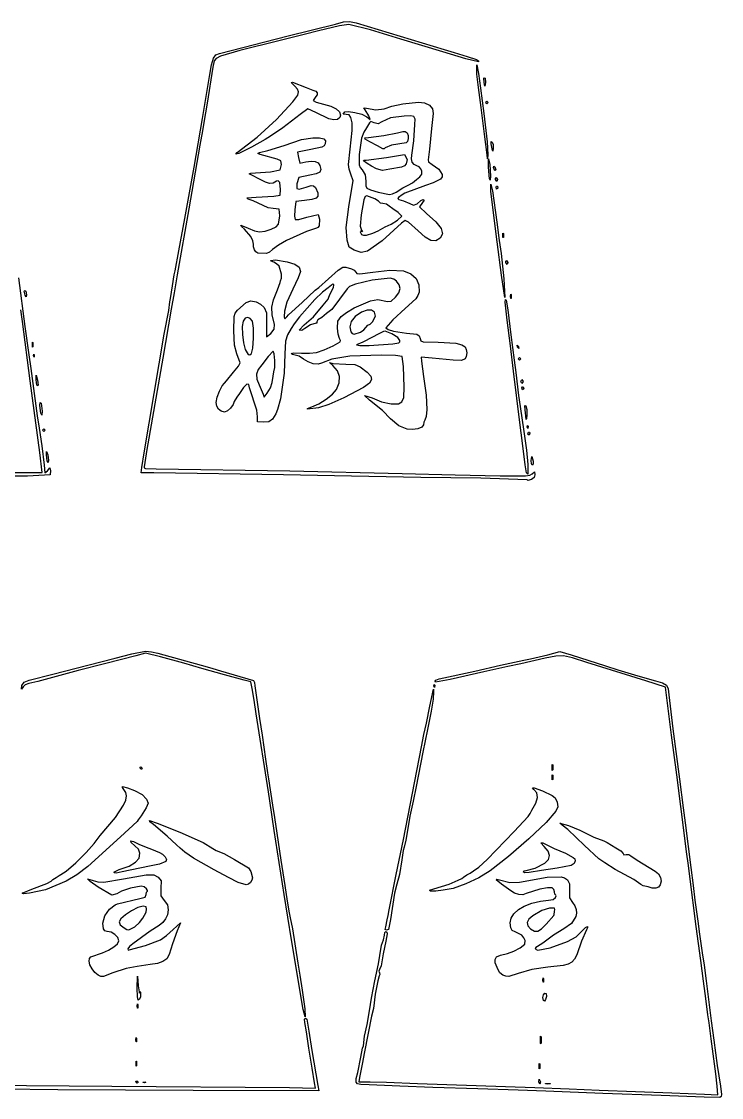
# Model space of a CAD drawing. Extents: x 118 to 1734, y 127 to 2403.
# Drawn here: x 1273 to 1678, y 1393 to 2016 of the extents above; entities that cross this region are included whole.
import ezdxf

# ---------------------------------------------------------------- set-up
doc = ezdxf.new("R2010")
doc.units = 0
doc.layers.get('0').update_dxf_attribs({"linetype": 'CONTINUOUS'})

msp = doc.modelspace()

# ---------------------------------------------------------------- linework, layer by layer
at = {"color": 7}
for points in [[(1565.99835, 1751.0625), (1539.18585, 1751.888025), (1504.5, 1752.33645), (1464.375, 1753.045875), (1425, 1753.917375), (1349.8839, 1755.0246), (1342.642725, 1754.99985), (1342.99275, 1758.18735), (1344.360975, 1766.62485), (1355.9751, 1835.30505), (1358.58435, 1849.089675), (1359.3246, 1854.08145), (1359.6369, 1856.046825), (1360.859175, 1863.360308), (1361.648475, 1869.787867), (1362.267675, 1872.052402), (1364.51985, 1883.62485), (1367.992125, 1902.37485), (1370.262825, 1915.12485), (1371.374025, 1921.49985), (1373.247525, 1931.99985), (1378.193025, 1960.12485), (1382.22975, 1984.49985), (1383.38124, 1991.249152), (1384.462959, 1995.113377), (1385.87803, 1997.025084), (1388.029575, 1997.916833), (1427.625, 2008.082737), (1455, 2014.913048), (1459.764394, 2016.09241), (1463.156175, 2016.363463), (1467.058369, 2015.598765), (1473.354, 2013.670875), (1518, 2000.19786), (1523.711325, 1998.34884), (1531.211325, 1996.093313), (1536.709341, 1994.336138), (1537.896472, 1993.572613), (1537.9359, 1992.935775), (1530.424378, 1994.712734), (1517.25, 1998.749992), (1492.875, 2006.15589), (1475.29005, 2011.511483), (1462.74975, 2014.64985), (1457.40795, 2013.926197), (1445.25, 2010.929685), (1437, 2008.7907), (1422.375, 2005.172092), (1399.705819, 1999.541755), (1388.618794, 1996.255479), (1386.085896, 1994.959326), (1384.849303, 1993.610743), (1384.132725, 1989.905025), (1380.762075, 1969.12485), (1378.938675, 1957.87485), (1378.16685, 1953.030098), (1376.6736, 1944.780098), (1370.2617, 1907.99985), (1363.51095, 1869.74985), (1361.678325, 1859.24985), (1360.04115, 1849.87485), (1355.1333, 1821.37485), (1346.562075, 1771.87485), (1345.878525, 1768.49985), (1345.1382, 1763.62485), (1344.3072, 1758.56235), (1344.299462, 1757.856018), (1345.143609, 1757.463047), (1351.26195, 1757.268525), (1428.75, 1756.111575), (1493.625, 1754.62665), (1524.375, 1753.8603), (1550.355375, 1753.312275), (1565.007459, 1753.369228), (1567.617688, 1753.774492), (1568.917875, 1754.5536), (1570.298184, 1755.543722), (1570.5, 1753.9725), (1570.064784, 1752.251888), (1568.576175, 1751.23125), (1566.420872, 1750.544306), (1565.99835, 1751.06235)], [(1542.8007, 1939.125), (1541.2839, 1951.125), (1539.360675, 1966.5), (1537.789425, 1978.179983), (1536.835641, 1985.849287), (1536.842325, 1991.25), (1537.85565, 1986.1875), (1539.012225, 1977.75), (1540.8705, 1963.125), (1542.8439, 1946.625), (1543.307625, 1939.125), (1542.974775, 1936.875)], [(1398.2631, 1940.448315), (1409.719369, 1949.424733), (1420.89135, 1959.666338), (1430.467078, 1969.891994), (1433.28735, 1973.624978), (1433.614575, 1975.67784), (1433.143181, 1977.155605), (1431.588075, 1978.896165), (1429.786978, 1980.678074), (1429.718288, 1981.080669), (1430.218556, 1981.156073), (1438.125, 1978.16154), (1441.994775, 1976.67936), (1443.681109, 1975.946542), (1444.549828, 1975.036294), (1444.579171, 1973.995883), (1443.747375, 1972.872578), (1442.25, 1970.689417), (1443.985959, 1969.714413), (1448.159625, 1968.533077), (1452.410779, 1967.309075), (1455.491897, 1965.821238), (1457.366973, 1964.092931), (1458, 1962.147518), (1457.519156, 1960.696117), (1456.194675, 1959.645255), (1454.147111, 1959.378962), (1451.274197, 1959.990448), (1443.66705, 1963.65024), (1439.153925, 1965.749978), (1434.736875, 1962.562478), (1424.625, 1954.874978), (1417.5, 1949.90097), (1414.362, 1948.02597), (1406.43255, 1943.552183), (1399.207725, 1940.034868), (1397.35515, 1939.524097), (1398.2631, 1940.448315)], [(1541.116425, 1981.125), (1540.912153, 1983.495049), (1541.181468, 1983.846488), (1541.6814, 1983.568567), (1541.856675, 1981.006065), (1541.6004, 1978.875)], [(1465.809375, 1883.925255), (1463.067009, 1885.768031), (1461.8394, 1889.721285), (1461.329625, 1897.125), (1462.823475, 1909.134127), (1464.42765, 1918.53726), (1465.238109, 1924.076784), (1464.0576, 1927.919437), (1462.99564, 1930.799374), (1462.590637, 1933.654752), (1463.66505, 1942.5), (1464.809072, 1953.350147), (1464.673447, 1957.720183), (1464.053025, 1960.772318), (1463.020753, 1962.429421), (1461.36135, 1962.56382), (1459.581066, 1962.719667), (1460.4375, 1964.058548), (1462.621547, 1964.331288), (1466.327775, 1963.764009), (1470.271153, 1962.640708), (1473.16665, 1961.24538), (1475.232375, 1959.718132), (1474.346175, 1961.79657), (1472.29245, 1965.305243), (1471.568559, 1966.443743), (1473, 1966.16454), (1478.368162, 1965.179178), (1483.35135, 1965.77979), (1487.625, 1967.25945), (1493.974303, 1968.616339), (1503.1113, 1969.625805), (1506.662272, 1969.235805), (1509.448603, 1967.882526), (1511.195532, 1965.775685), (1511.6283, 1963.125), (1510.590075, 1954.5), (1509.44745, 1942.5), (1508.65125, 1936.35948), (1508.860387, 1935.050385), (1511.00025, 1933.626787), (1514.852728, 1930.960648), (1516.796925, 1927.813335), (1516.807871, 1926.408717), (1515.947597, 1925.143597), (1511.625, 1923.04257), (1507.125, 1921.50174), (1495.131, 1917), (1493.5848, 1915.941967), (1491.575925, 1914.499065), (1491.179877, 1913.970585), (1491.720778, 1913.315411), (1494.375, 1912.50654), (1498.079775, 1911.03672), (1500.270422, 1909.977118), (1502.392275, 1910.828362), (1504.5, 1912.661707), (1505.755725, 1913.25), (1506.48735, 1912.934822), (1505.380725, 1911.514163), (1503.75, 1908.98037), (1507.6875, 1905.139515), (1513.149554, 1900.445214), (1516.258341, 1896.577969), (1517.080494, 1893.41868), (1515.68265, 1890.84825), (1513.17052, 1889.396865), (1510.339031, 1889.587005), (1506.998058, 1891.482931), (1502.957475, 1895.148907), (1497.3006, 1900.242728), (1495.367869, 1901.056372), (1493.376975, 1899.526298), (1482.008053, 1889.361356), (1473.527175, 1883.40468), (1469.973403, 1882.593481), (1465.809375, 1883.925255)], [(1542, 1969.5), (1542.75, 1970.25), (1543.5, 1969.5), (1542.75, 1968.75), (1542, 1969.5)], [(1494, 1920.045795), (1497.1476, 1921.530532), (1499.606625, 1923.02973), (1501.929075, 1924.956007), (1503.910059, 1926.433354), (1504.9713, 1927.992645), (1505.038472, 1929.645968), (1504.4946, 1931.156239), (1503.466978, 1932.307831), (1502.0829, 1932.88512), (1500.562796, 1933.565231), (1499.527209, 1934.961059), (1499.076524, 1936.850693), (1499.311125, 1939.012223), (1500.3774, 1947.375), (1501.036575, 1956.75), (1501.139067, 1959.772099), (1500.5127, 1961.297614), (1498.598433, 1961.765066), (1494.837225, 1961.612977), (1486.968047, 1960.569309), (1481.99985, 1958.24988), (1479.739284, 1957.056403), (1477.458525, 1957.783267), (1475.461988, 1958.543971), (1474.725, 1957.649107), (1472.963775, 1954.875), (1471.444549, 1952.37092), (1470.199838, 1948.769935), (1468.82325, 1939.361392), (1468.850119, 1933.425107), (1469.427586, 1931.912171), (1470.569775, 1930.401232), (1472.232028, 1927.636974), (1472.625, 1923.846548), (1472.652491, 1921.275897), (1473.292059, 1919.870536), (1475.379348, 1918.90342), (1479.75, 1917.647505), (1486.295437, 1916.16841), (1488.111141, 1916.538677), (1490.25, 1917.649005), (1494, 1920.04584)], [(1479.4602, 1944.365587), (1474.886325, 1946.689177), (1472.19045, 1948.196723), (1472.032837, 1949.032885), (1474.2222, 1949.166997), (1483.125, 1950.370267), (1491, 1951.980855), (1494.10845, 1952.679907), (1495.450057, 1952.650869), (1496.503087, 1951.827147), (1497.124118, 1950.401467), (1497.169725, 1948.566555), (1496.679244, 1946.905367), (1495.977375, 1946.164485), (1487.41815, 1944.684615), (1483.8114, 1943.147123), (1483.285678, 1942.630232), (1482.513356, 1942.625134), (1479.4602, 1944.365587)], [(1410.188775, 1882.27914), (1409.043334, 1882.932526), (1408.136822, 1884.225454), (1407.614568, 1885.860106), (1407.6219, 1887.538665), (1407.282407, 1889.322362), (1406.046253, 1891.796846), (1402.493925, 1896.12309), (1400.603188, 1897.73403), (1400.404191, 1898.417292), (1404.5082, 1896.806333), (1408.200891, 1895.177485), (1411.0995, 1894.5), (1414.350862, 1894.942046), (1417.806638, 1896.052269), (1420.668975, 1897.506796), (1422.140025, 1898.981753), (1422.851184, 1903.913782), (1422.476325, 1907.773703), (1419.006975, 1908.116663), (1416.081394, 1908.416779), (1413.214875, 1909.767825), (1407.375, 1912.512195), (1404.491609, 1913.553362), (1403.836912, 1914.241248), (1409.2716, 1914.621623), (1419.375, 1915.17378), (1423.125, 1915.886055), (1423.358325, 1919.12346), (1422.788063, 1923.202545), (1421.973288, 1924.076869), (1420.962975, 1923.862665), (1419.062851, 1922.831047), (1416.960066, 1922.641029), (1414.503679, 1923.308416), (1411.54275, 1924.849012), (1406.38365, 1927.5), (1405.18635, 1928.150707), (1406.053969, 1928.588267), (1408.7046, 1928.72652), (1417.433044, 1929.243998), (1423.080675, 1930.463235), (1423.875, 1933.611), (1423.450687, 1935.781055), (1421.25, 1936.617765), (1411.5123, 1939.309133), (1410.154069, 1939.998845), (1411.1373, 1940.508135), (1416, 1941.67554), (1425.375, 1944.568747), (1435.385616, 1947.96336), (1442.0448, 1948.986135), (1445.903517, 1949.060322), (1448.316806, 1948.5269), (1449.36623, 1947.345479), (1449.13335, 1945.47567), (1448.521172, 1944.444337), (1447.276912, 1943.688229), (1440.796725, 1942.171057), (1433.16525, 1940.721188), (1433.668275, 1937.673098), (1434.36945, 1934.403728), (1438.018425, 1935.051397), (1441.009425, 1935.552156), (1443.339431, 1935.379247), (1445.015728, 1934.530812), (1446.0456, 1933.004992), (1446.59111, 1930.747044), (1445.992875, 1929.228605), (1443.99244, 1928.195941), (1440.33135, 1927.395323), (1433.9364, 1925.960715), (1432.719375, 1922.35809), (1432.635422, 1919.720367), (1434.088725, 1919.25462), (1438.023225, 1920.37962), (1441.0674, 1921.5), (1442.322803, 1921.167621), (1443.448247, 1920.256728), (1444.851975, 1917.216847), (1444.855027, 1915.331795), (1443.837788, 1914.097762), (1441.425042, 1913.29157), (1437.241575, 1912.690042), (1432.125, 1912.125), (1431.588675, 1907.261332), (1431.403163, 1903.573725), (1431.75675, 1901.693273), (1433.879156, 1901.720039), (1438.49265, 1903.031235), (1445.147175, 1904.68854), (1445.836228, 1901.926773), (1445.5467, 1898.0625), (1444.952081, 1897.135547), (1444.08105, 1896.75), (1438.270556, 1894.688602), (1426.6923, 1889.51313), (1422.090281, 1886.944512), (1418.654775, 1884.354772), (1416.868153, 1882.81928), (1415.12355, 1882.025729), (1410.188775, 1882.27914)], [(1545.8658, 1941.75), (1545.262725, 1945.5), (1545.086484, 1946.799472), (1545.69915, 1946.536335), (1546.261463, 1945.110505), (1546.302225, 1942.786335), (1546.049278, 1941.252433), (1545.8658, 1941.75)], [(1478.797125, 1931.0448), (1476, 1932.690233), (1473.408975, 1934.236658), (1471.212141, 1935.752368), (1471.531895, 1936.146045), (1472.88615, 1935.997087), (1484.5968, 1937.606085), (1495.10985, 1939.351095), (1496.529375, 1936.504558), (1495.970925, 1933.916175), (1494.96372, 1932.830302), (1493.337525, 1932.048165), (1486.5, 1930.832408), (1482.359625, 1930.169295), (1478.797125, 1931.0448)], [(1544.19, 1925.314523), (1543.686375, 1932.064523), (1543.618125, 1936.875), (1544.322675, 1933.5), (1544.8263, 1926.75), (1544.576456, 1924.486036), (1544.190375, 1925.314523)], [(1547.0469, 1930.203127), (1546.5, 1931.900003), (1546.687491, 1932.604074), (1547.334375, 1932.215625), (1547.881275, 1930.51875), (1547.517553, 1930.070256), (1547.0469, 1930.203127)], [(1547.7288, 1924.875), (1547.637281, 1925.669531), (1548.02355, 1926), (1548.75, 1924.875), (1548.45525, 1923.75), (1547.7288, 1924.875)], [(1551.134325, 1869.592087), (1548.727725, 1888.875), (1545.062475, 1917.9375), (1545.017475, 1922.25), (1546.011825, 1918.3125), (1548.3849, 1900.125), (1549.77885, 1889.625), (1550.871675, 1882.125), (1552.509759, 1867.465398), (1553.117175, 1856.6172), (1551.13425, 1869.592087)], [(1548, 1920.419265), (1548.223894, 1921.106674), (1548.762225, 1921.11744), (1549.092975, 1919.948175), (1548.3054, 1919.299591), (1548, 1920.419265)], [(1476.7254, 1893.84504), (1479.75, 1895.260815), (1483.875, 1897.45632), (1487.25, 1898.967173), (1490.893575, 1901.333843), (1493.41215, 1903.623705), (1491.31575, 1905.811852), (1488.350925, 1908), (1486.125, 1909.5), (1484.512331, 1910.575299), (1482.508725, 1911), (1481.063878, 1911.150389), (1480.761975, 1911.511957), (1480.031984, 1912.362622), (1477.7733, 1913.702869), (1473.1689, 1915.493145), (1472.230025, 1914.977653), (1471.455984, 1913.189006), (1470.0138, 1904.429662), (1469.446144, 1897.940122), (1470.10215, 1895.4732), (1470.650119, 1894.654014), (1470.1875, 1894.775295), (1469.50698, 1894.992786), (1469.276419, 1894.674337), (1470.17175, 1893.128152), (1471.27315, 1892.663631), (1472.951822, 1892.65226), (1476.725325, 1893.84504)], [(1551.896175, 1892.624985), (1552.017263, 1893.824309), (1552.26975, 1893.548212), (1552.242, 1891.298212), (1551.986381, 1891.307122), (1551.89625, 1892.624985)], [(1496.625, 1780.2561), (1491.698756, 1782.198347), (1486.942725, 1786.3632), (1482.375, 1791.111525), (1474.688775, 1797.202725), (1471.83855, 1799.8386), (1476.350334, 1798.492228), (1481.65755, 1796.1333), (1487.28255, 1795.079175), (1491.555281, 1794.926503), (1493.5365, 1796.1483), (1494.659184, 1798.686563), (1494.761775, 1804.66845), (1494.47535, 1816.650225), (1493.61975, 1822.430475), (1489.769409, 1822.989615), (1481.560144, 1823.192616), (1463.293125, 1822.503225), (1453.035891, 1820.784919), (1446.931425, 1818.582075), (1444.970788, 1817.974957), (1442.178403, 1818.254437), (1439.184123, 1819.278612), (1436.6178, 1820.905575), (1434.063919, 1822.639594), (1431.7239, 1823.24985), (1430.153259, 1823.493084), (1429.5, 1824.077925), (1430.899603, 1824.584728), (1435.372875, 1824.3861), (1439.981771, 1824.239802), (1444.157578, 1824.790041), (1448.541439, 1826.182328), (1453.7745, 1828.562175), (1457.859113, 1830.899616), (1458.052376, 1831.701125), (1457.461275, 1832.76945), (1456.595513, 1835.266519), (1456.206975, 1838.865975), (1456.517128, 1842.851634), (1458.375, 1845.567675), (1461.389486, 1847.949183), (1465.901297, 1850.624063), (1475.40855, 1854.70395), (1479.666384, 1855.325212), (1485.192825, 1854.331875), (1487.361159, 1854.436425), (1489.880325, 1856.682975), (1491.801514, 1859.321312), (1492.518047, 1861.744334), (1492.03135, 1863.98061), (1490.34285, 1866.05871), (1488.796223, 1867.230658), (1486.82055, 1867.685152), (1476.375, 1866.669465), (1466.654859, 1864.353182), (1463.132291, 1862.85592), (1461.75, 1861.5681), (1452.9066, 1849.68735), (1449.91815, 1847.24985), (1448.5212, 1846.12485), (1447.161, 1844.99985), (1444.964784, 1843.575516), (1444.2128, 1842.504702), (1444.266675, 1841.82555), (1444.432219, 1841.655394), (1443.975975, 1841.70945), (1440.649247, 1840.704094), (1437.375, 1838.538975), (1435.520812, 1837.397784), (1433.9778, 1837.685625), (1437.0336, 1840.685625), (1442.404828, 1845.437147), (1447.92315, 1852.12485), (1450.870725, 1855.675875), (1451.011425, 1856.238375), (1451.89905, 1858.3581), (1453.87395, 1862.414672), (1454.06753, 1863.909838), (1453.5813, 1864.49985), (1452.75, 1863.773805), (1450.944225, 1862.086275), (1447.59738, 1859.587355), (1443.081056, 1855.331944), (1434.338925, 1845.37485), (1431.124725, 1841.32095), (1429.42785, 1838.69595), (1427.37, 1834.87485), (1426.254609, 1831.324819), (1425.85365, 1823.99985), (1425.3684, 1812.74985), (1423.196128, 1797.912684), (1421.544, 1791.690825), (1420.5, 1789.2192), (1418.652, 1786.083675), (1416.492806, 1784.631572), (1413.402, 1784.364375), (1410, 1784.493075), (1409.885775, 1787.558925), (1409.65875, 1791.37485), (1405.310025, 1804.31235), (1405.1832, 1805.24985), (1404.8958, 1806.15405), (1403.719744, 1806.333263), (1401.776325, 1804.46655), (1399.53045, 1801.0536), (1398, 1798.87485), (1396.5, 1796.3919), (1395.88805, 1794.544211), (1394.396203, 1792.531547), (1392.540461, 1790.913547), (1390.836825, 1790.24985), (1388.956468, 1790.691195), (1387.418766, 1791.893812), (1386.380886, 1793.67558), (1386, 1795.854375), (1386.5482, 1798.777356), (1387.873191, 1802.341284), (1389.495561, 1805.459277), (1390.9359, 1807.04445), (1392, 1808.291925), (1396.157475, 1813.3779), (1399.052006, 1816.749028), (1399.9707, 1818.74985), (1397.947575, 1823.99985), (1396.569647, 1829.059884), (1396.19685, 1837.24275), (1396.423884, 1845.578222), (1397.10231, 1847.433953), (1398.436125, 1849.24275), (1403.413875, 1853.5854), (1406.137481, 1854.644859), (1409.0961, 1854.050625), (1411.7205, 1852.691644), (1413.776325, 1850.8038), (1415.124487, 1847.745731), (1415.084625, 1841.151), (1415.1843, 1833.74985), (1417.69515, 1835.655225), (1419.609956, 1838.229769), (1419.7296, 1840.87485), (1418.429177, 1846.574009), (1418.215181, 1850.920987), (1419.209407, 1855.27376), (1421.53365, 1860.9903), (1422.991875, 1865.24985), (1423.288725, 1866.18735), (1423.778483, 1867.780085), (1423.750847, 1870.143555), (1422.40335, 1874.686807), (1421.027409, 1876.087986), (1419.36555, 1876.944248), (1417.84527, 1877.519823), (1417.571756, 1878.044106), (1420.3125, 1878.293903), (1427.179822, 1877.175922), (1431.630328, 1875.81876), (1434.031295, 1874.05513), (1434.75, 1871.717745), (1433.463281, 1867.953338), (1430.3697, 1861.405275), (1426.871456, 1853.834006), (1425.4881, 1848.56235), (1425.314775, 1845.353409), (1425.76695, 1844.24985), (1426.9788, 1845.37485), (1427.975025, 1846.49985), (1435.816725, 1853.62485), (1443.387825, 1860.74985), (1445.446425, 1862.43735), (1456.569666, 1872.432023), (1459.367889, 1874.152586), (1461, 1874.199983), (1464.266625, 1873.135365), (1465.891322, 1872.410833), (1466.77065, 1871.295983), (1467.446095, 1870.459809), (1469.112581, 1870.175007), (1476.75, 1871.253907), (1486.603847, 1872.398888), (1494.431625, 1871.990903), (1498.717072, 1870.284864), (1501.766953, 1867.494024), (1503.398926, 1863.868286), (1503.43065, 1859.65755), (1502.810951, 1857.714021), (1501.50555, 1855.763869), (1495.492875, 1850.24985), (1488.28455, 1843.568053), (1484.254575, 1838.926275), (1485.547704, 1838.058207), (1488.7014, 1837.096603), (1496.1486, 1835.989575), (1502.212209, 1835.397862), (1503.511975, 1834.465805), (1504.141725, 1832.923575), (1504.565713, 1831.512517), (1505.730028, 1830.824897), (1514.5032, 1830.722925), (1524.658425, 1830.105787), (1528.102636, 1829.242629), (1530.036, 1828.0815), (1530.790935, 1826.486576), (1531.042172, 1824.454238), (1530.790323, 1822.473199), (1530.036, 1821.032175), (1527.998306, 1820.164209), (1523.233725, 1820.364825), (1511.114625, 1821.4302), (1504.6005, 1821.965625), (1504.914, 1819.7952), (1505.96655, 1810.87485), (1507.559325, 1799.99985), (1507.983262, 1791.640491), (1507.57947, 1787.737199), (1506.8376, 1785.47595), (1506.159103, 1784.342522), (1506.003675, 1782.77625), (1505.045967, 1781.529865), (1502.668538, 1780.561087), (1499.614927, 1780.069816), (1496.628675, 1780.25595)], [(1553.7288, 1876.875), (1553.637281, 1877.669531), (1554.02355, 1878), (1554.75, 1876.875), (1554.45525, 1875.75), (1553.7288, 1876.875)], [(1275.540375, 1857.99885), (1274.999653, 1860.278372), (1275.245854, 1860.593118), (1275.82035, 1860.22965), (1276.36065, 1858.01715), (1276.044675, 1857.007603), (1275.540375, 1857.99915)], [(1556.396175, 1857.375), (1556.517263, 1858.574316), (1556.76975, 1858.29825), (1556.742, 1856.04825), (1556.486381, 1856.057128), (1556.39625, 1857.375)], [(1565.65455, 1754.952225), (1564.869075, 1759.639725), (1563.3492, 1772.25), (1561.7829, 1784.25), (1558.08555, 1813.875), (1556.275125, 1828.5), (1554.3909, 1843.4523), (1553.25, 1853.889825), (1553.402194, 1855.452157), (1553.785406, 1855.004212), (1554.804675, 1849.36005), (1556.639025, 1834.875), (1558.482825, 1820.25), (1559.483925, 1813.125), (1560.899025, 1799.842575), (1561.87035, 1793.467575), (1564.1304, 1779), (1565.6859, 1768.125), (1566.481594, 1759.834266), (1566.48, 1754.25), (1565.65455, 1754.952225)], [(1406.49105, 1824.1875), (1407.26199, 1827.268821), (1407.640959, 1832.95155), (1407.566905, 1838.905685), (1406.978775, 1842.801225), (1405.787339, 1844.488313), (1404.282788, 1845.079031), (1402.795673, 1844.564916), (1401.65655, 1842.9375), (1401.16324, 1839.737236), (1401.26175, 1835.122875), (1401.863416, 1830.290827), (1402.879575, 1826.4375), (1404.632437, 1823.4756), (1405.490454, 1823.408501), (1406.49105, 1824.1875)], [(1469.5815, 1836.5625), (1471.576941, 1837.875), (1472.662875, 1839.1875), (1473.8346, 1840.5), (1475.092962, 1841.097224), (1476.547594, 1842.531722), (1478.25, 1845.7695), (1477.636186, 1848.032312), (1475.931038, 1849.201491), (1473.338995, 1849.220511), (1470.0645, 1848.03285), (1466.502701, 1845.601845), (1464.213262, 1842.722962), (1463.339918, 1839.665993), (1464.0264, 1836.700725), (1464.822107, 1835.685738), (1465.891491, 1835.3274), (1469.5815, 1836.5625)], [(1488.221475, 1829.6988), (1491.82095, 1830.343828), (1492.334208, 1830.890418), (1492.346475, 1831.76505), (1491.139097, 1833.487472), (1487.712375, 1835.463075), (1483.804106, 1837.031175), (1482.840267, 1836.959276), (1482.028275, 1836.400575), (1479.828375, 1835.25), (1476.512475, 1833.504225), (1470.899925, 1830.746775), (1467.277725, 1829.09265), (1469.220911, 1828.795302), (1474.501528, 1828.830272), (1488.221475, 1829.6988)], [(1279.674, 1829.25), (1279.774753, 1830.718359), (1280.016975, 1830.5625), (1280.016975, 1827.9375), (1279.774753, 1827.781641), (1279.674, 1829.25)], [(1417.473, 1804.263675), (1418.363475, 1807.263675), (1419.061425, 1811.0499), (1419.435375, 1813.59765), (1419.910473, 1816.100931), (1419.961959, 1820.120859), (1419.65031, 1823.854771), (1419.036, 1825.5), (1416.10695, 1822.3125), (1412.42235, 1817.57775), (1410.300018, 1814.846278), (1409.383959, 1812.204581), (1409.635496, 1809.331781), (1411.01595, 1805.907), (1413.253875, 1800.657), (1413.73215, 1798.875), (1415.589075, 1801.125), (1417.473, 1804.263675)], [(1560.344175, 1827.799875), (1560.207225, 1828.957275), (1561.008825, 1828.157325), (1561.14405, 1827.034303), (1560.344175, 1827.799875)], [(1280.309175, 1822.937475), (1280.459475, 1823.716059), (1280.762325, 1823.390625), (1280.703075, 1821.9531), (1280.3091, 1822.937475)], [(1560.75, 1821), (1561.5, 1821.75), (1562.25, 1821), (1561.5, 1820.25), (1560.75, 1821)], [(1441.3524, 1793.186625), (1445.396662, 1794.999048), (1449.6747, 1797.688078), (1453.35795, 1800.664138), (1455.61785, 1803.33765), (1457.182247, 1807.247626), (1457.36925, 1810.800309), (1456.168059, 1814.068325), (1453.567875, 1817.1243), (1451.625, 1818.873675), (1453.5, 1818.307425), (1461.15045, 1817.920425), (1466.342513, 1817.763591), (1469.40045, 1816.377525), (1473.361073, 1813.358522), (1475.44815, 1810.997531), (1475.831133, 1808.995219), (1474.679475, 1807.05225), (1471.263225, 1804.473984), (1459.875, 1798.533825), (1451.300972, 1794.568153), (1445.163525, 1792.662075), (1438.908037, 1791.876609), (1438.974872, 1792.279023), (1441.3524, 1793.186625)], [(1282.250025, 1805.750025), (1281.825375, 1808.937525), (1281.900675, 1811.625), (1282.58715, 1808.699325), (1283.023781, 1805.773791), (1282.789123, 1805.407276), (1282.250025, 1805.750025)], [(1562.25, 1807.875), (1563, 1809), (1563.75, 1807.875), (1563, 1806.75), (1562.25, 1807.875)], [(1563, 1804.16925), (1563.223894, 1804.856681), (1563.762225, 1804.867425), (1564.092975, 1803.698175), (1563.3054, 1803.049603), (1563, 1804.16925)], [(1284.572775, 1789.5), (1284.033075, 1794), (1284.191006, 1795.867547), (1284.815475, 1795.3029), (1285.355175, 1790.8029), (1285.067391, 1788.528553), (1284.572775, 1789.5)], [(1565.38875, 1786.2078), (1564.826175, 1791.4578), (1564.662469, 1794.097697), (1565.24025, 1793.809275), (1565.75115, 1791.724331), (1565.802825, 1788.559275), (1565.567606, 1786.245656), (1565.464334, 1785.903677), (1565.38875, 1786.2078)], [(1566.059175, 1781.687475), (1566.209475, 1782.466059), (1566.512325, 1782.140625), (1566.453075, 1780.7031), (1566.0591, 1781.687475)], [(1285.5, 1779.75), (1286.25, 1780.5), (1287, 1779.75), (1286.25, 1779), (1285.5, 1779.75)], [(1566.407025, 1777.448175), (1566.737775, 1778.617425), (1567.276106, 1778.606794), (1567.5, 1777.91925), (1567.1946, 1776.799603), (1566.407025, 1777.448175)], [(1288.30575, 1762.00065), (1287.79755, 1765.37565), (1287.8448, 1767.3768), (1288.579425, 1765.5369), (1289.087625, 1762.1619), (1288.811119, 1761.068803), (1288.30545, 1762.00065)], [(1568.25, 1762.251825), (1568.733788, 1764.443512), (1569.490725, 1761.754725), (1569.446484, 1760.163609), (1568.9937, 1759.5018), (1568.468456, 1760.309616), (1568.25, 1762.251825)], [(1436.2884, 1444.3125), (1429.6041, 1484.625), (1425.40605, 1510.875), (1419.689025, 1548), (1417.13265, 1565.180775), (1416.3387, 1570.430775), (1409.2476, 1615.5), (1408.0998, 1623.375), (1406.95755, 1630.247175), (1406.1708, 1634.119425), (1402.2729, 1635.019425), (1390.875, 1638.14145), (1377.75, 1641.848625), (1367.25, 1644.7569), (1353.800625, 1648.431975), (1345.226175, 1650.684), (1339.550625, 1649.121825), (1331.25, 1646.978475), (1321.5, 1644.4383), (1306.125, 1640.536575), (1282.875, 1634.25015), (1277.715675, 1633.068675), (1275.445444, 1632.32655), (1274.440725, 1631.148375), (1273.45155, 1629.75), (1273.594875, 1631.949825), (1274.888128, 1633.880991), (1277.868375, 1634.951025), (1291.5, 1638.402), (1311.75, 1643.701875), (1327.5, 1647.750075), (1337.25, 1650.29085), (1345.205822, 1651.698441), (1348.597604, 1651.453864), (1352.25, 1650.590025), (1380.75, 1642.762575), (1384.125, 1641.7575), (1388.625, 1640.3724), (1407.5625, 1634.785425), (1408.224609, 1633.572244), (1408.5, 1631.665275), (1411.073025, 1612.81245), (1412.579925, 1603.06245), (1414.59675, 1589.25), (1415.747325, 1581.406875), (1416.417225, 1577.931675), (1418.673825, 1562.625), (1419.753225, 1555.5), (1421.2068, 1546.5), (1423.531275, 1530.75), (1425.7239, 1516.125), (1427.16075, 1507.125), (1428.22815, 1500.3411), (1428.876075, 1497.3411), (1430.13315, 1491), (1433.264325, 1471.125), (1434.3801, 1464.20325), (1435.81425, 1455.57825), (1437.3981, 1444.722544), (1437.525075, 1440), (1436.2884, 1444.3125)], [(1668.375, 1393.6161), (1643.625, 1394.57415), (1609.875, 1395.728025), (1576.875, 1396.946175), (1560.7215, 1397.6628), (1537.4715, 1398.37125), (1511.487975, 1399.1181), (1492.379025, 1399.932), (1474.516125, 1400.621775), (1469.8125, 1400.882625), (1467.914589, 1401.209408), (1467.055509, 1402.235878), (1467.142569, 1404.337665), (1468.083075, 1407.8904), (1469.671875, 1416.7029), (1470.800325, 1422), (1471.382925, 1423.3125), (1471.925831, 1428.840591), (1473.346575, 1435.685775), (1474.84365, 1443.560775), (1475.972775, 1450.875), (1477.897575, 1460.953575), (1479.88005, 1470.703575), (1480.839525, 1475.625), (1481.749922, 1481.500528), (1482.83655, 1484.678475), (1483.5, 1487.29425), (1483.720313, 1488.852075), (1484.25, 1489.5), (1484.780862, 1489.156854), (1484.945325, 1488.116194), (1484.1741, 1483.875), (1482.68955, 1476.468), (1481.497687, 1469.599631), (1480.580775, 1467.47235), (1480.223522, 1466.524631), (1480.5033, 1465.494675), (1480.772109, 1464.564131), (1480.335375, 1463.8983), (1479.511575, 1460.8785), (1478.975625, 1458), (1478.009475, 1453.125), (1477.032816, 1444.831903), (1476.007275, 1440.375), (1471.896075, 1419.75), (1470.496275, 1412.625), (1469.002725, 1404.9375), (1468.630875, 1402.5), (1475.1279, 1402.4625), (1484.625, 1402.163925), (1502.625, 1401.42645), (1570.5, 1399.10925), (1590.375, 1398.379425), (1607.625, 1397.661825), (1649.625, 1396.126125), (1668.648225, 1395.294075), (1676.421375, 1394.80935), (1675.890825, 1399.967325), (1675.092675, 1407.000225), (1672.4382, 1427.250225), (1671.322725, 1436.625225), (1670.625075, 1441.2783), (1669.821, 1447.6533), (1669.035825, 1453.613625), (1668.0192, 1460.738625), (1666.48485, 1472.625225), (1663.843275, 1492.388025), (1660.179075, 1521.375225), (1659.39855, 1527.750225), (1658.238975, 1535.625225), (1657.154625, 1543.500225), (1652.622975, 1580.250225), (1649.617425, 1603.125225), (1646.001, 1630.975725), (1634.625, 1634.564475), (1600.5, 1645.31595), (1592.217124, 1647.99695), (1587.037969, 1649.126428), (1582.569954, 1648.937673), (1576.4205, 1647.663975), (1562.25, 1644.420525), (1554.75, 1642.834875), (1540.875, 1639.805325), (1521.480525, 1635.303525), (1512.96795, 1633.7823), (1512.790419, 1634.389773), (1513.203647, 1635.032916), (1515.077625, 1635.750225), (1535.625, 1640.284425), (1550.625, 1643.6829), (1564.125, 1646.558175), (1567.875, 1647.32985), (1577.925075, 1649.731125), (1584.975225, 1651.56195), (1591.425075, 1649.58135), (1611.375, 1643.271975), (1618.5, 1641.027675), (1630.125, 1637.508525), (1640.25, 1634.5476), (1644.371005, 1633.369528), (1646.583609, 1632.105394), (1647.568403, 1630.048219), (1648.005975, 1626.491025), (1650.323925, 1606.875225), (1654.115025, 1577.625225), (1656.339975, 1560.994575), (1657.4775, 1552.369575), (1660.7997, 1526.625225), (1661.9709, 1516.177575), (1663.086075, 1507.552575), (1663.891425, 1502.250225), (1664.734875, 1495.500225), (1665.771075, 1488.000225), (1667.333025, 1477.125225), (1668.447225, 1470.000225), (1669.50195, 1461.000225), (1671.046275, 1448.625225), (1672.506225, 1437.750225), (1673.9763, 1426.500225), (1675.885125, 1411.875225), (1677.789075, 1399.875225), (1678.438988, 1395.183506), (1678.19243, 1393.942713), (1677.5625, 1393.371), (1668.375, 1393.616325)], [(1512.059175, 1631.687475), (1512.209475, 1632.466059), (1512.512325, 1632.140625), (1512.453075, 1630.7031), (1512.0591, 1631.687475)], [(1484.2686, 1492.173825), (1485, 1496.1738), (1485.476475, 1498.7265), (1486.200525, 1501.9617), (1490.27085, 1522.5), (1494.3522, 1542.75), (1504.9533, 1596.375), (1506.284625, 1603.593825), (1507.73145, 1610.01765), (1509.7557, 1620.033525), (1511.74035, 1629.734625), (1511.888657, 1628.173486), (1511.593791, 1624.076794), (1510.514325, 1617), (1508.293875, 1606.5), (1505.577225, 1593.33795), (1501.818375, 1573.5), (1500.0123, 1564.875), (1498.124025, 1556.25), (1496.87175, 1549.125), (1495.88745, 1542.359325), (1494.8076, 1538.35755), (1494.195525, 1536.3045), (1493.49825, 1530.9312), (1492.098075, 1522.573575), (1490.6607, 1516.948575), (1489.251225, 1511.625), (1486.842675, 1496.46915), (1485.75, 1490.65665), (1484.6436, 1490.25), (1483.909294, 1490.639569), (1484.2686, 1492.173825)], [(1342.125, 1584), (1342.03095, 1584.529687), (1342.45575, 1584.75), (1343.25, 1584), (1342.91925, 1583.25), (1342.125, 1584)], [(1580.43915, 1584.375), (1580.528747, 1586.110762), (1580.765325, 1586.071275), (1580.780325, 1583.071275), (1580.545509, 1582.754512), (1580.439, 1584.375)], [(1580.424, 1578.75), (1580.524753, 1580.218359), (1580.766975, 1580.0625), (1580.766975, 1577.4375), (1580.524753, 1577.281641), (1580.424, 1578.75)], [(1273.6971, 1511.655375), (1279.407225, 1513.944225), (1287.972009, 1517.208384), (1290.554903, 1518.564463), (1291.5, 1519.504425), (1293.375, 1520.69205), (1295.25, 1521.8313), (1296.079575, 1522.5), (1299.286255, 1524.493229), (1304.808741, 1529.315278), (1310.78695, 1535.229688), (1315.3608, 1540.5), (1318.9644, 1545), (1327.733466, 1555.444369), (1332.35685, 1562.6628), (1333.677032, 1565.608294), (1334.157759, 1568.000625), (1333.803639, 1569.999375), (1332.619275, 1571.764125), (1331.747564, 1572.888814), (1331.814356, 1573.411509), (1334.777175, 1572.656625), (1338.75, 1571.06865), (1343.255728, 1568.811216), (1345.72785, 1566.114075), (1346.694778, 1563.767006), (1345.6056, 1560.9867), (1342.565325, 1556.46885), (1341, 1554.093825), (1340.2863, 1553.124975), (1330.623825, 1544.25), (1311.856322, 1527.086259), (1305.380312, 1522.273698), (1299.20955, 1518.642675), (1287.350025, 1513.606575), (1278.061078, 1511.626744), (1274.643878, 1511.30145), (1273.6971, 1511.655375)], [(1510.125, 1512.7557), (1509.581466, 1513.363763), (1512, 1514.140125), (1520.804953, 1516.834969), (1526.11605, 1519.259475), (1528.17855, 1520.25), (1529.25, 1520.985675), (1531.125, 1522.19205), (1533, 1523.210925), (1534.86105, 1524.6072), (1538.042764, 1526.76363), (1542.931659, 1531.167994), (1558.5, 1547.364525), (1566.528375, 1556.01585), (1567.789875, 1557.75), (1568.7861, 1559.8125), (1571.058573, 1563.795091), (1571.999784, 1567.056375), (1571.616997, 1569.672752), (1569.917475, 1571.720625), (1569.171371, 1572.624929), (1570.074553, 1572.755184), (1574.898525, 1570.98045), (1580.446875, 1568.223675), (1582.208062, 1566.777731), (1583.359275, 1564.431), (1583.780728, 1561.678566), (1582.632075, 1559.1252), (1576.944765, 1552.617061), (1566.895641, 1543.03455), (1555.201414, 1532.847745), (1544.5788, 1524.526725), (1538.072309, 1520.597929), (1530.465244, 1517.050416), (1523.135632, 1514.451264), (1517.4615, 1513.36755), (1513.125, 1512.740475), (1510.125, 1512.755475)], [(1398.711375, 1517.870625), (1393.086375, 1520.678025), (1384.875, 1525.143225), (1372.856541, 1531.957894), (1367.993788, 1535.315665), (1365.184125, 1537.81125), (1363.14285, 1539.75), (1357.625775, 1544.710575), (1349.741625, 1551.51465), (1347.663541, 1553.026635), (1347.40755, 1553.679984), (1351.9947, 1552.2852), (1365, 1546.91235), (1378.544334, 1541.003578), (1384.06635, 1537.5648), (1386.02655, 1536.391425), (1390.404703, 1534.724062), (1396.665375, 1531.1514), (1404.662925, 1526.25), (1406.156588, 1524.226641), (1407, 1520.6433), (1406.686145, 1519.1074), (1405.861716, 1517.782247), (1404.702416, 1516.866327), (1403.38395, 1516.558125), (1398.711375, 1517.870625)], [(1635.999975, 1515.3249), (1633.1262, 1515.876225), (1631.695425, 1516.6518), (1627.662019, 1519.516903), (1617, 1525.299075), (1610.85645, 1529.2782), (1607.565825, 1531.5), (1599.1899, 1539.1875), (1589.560894, 1548.475622), (1586.169225, 1551.043275), (1584.96525, 1552.2153), (1589.91885, 1550.810841), (1596.452625, 1548.11055), (1604.559506, 1544.1708), (1610.300625, 1542), (1612.391025, 1541.006325), (1617.357825, 1537.916925), (1620.283237, 1536.108703), (1621.5, 1534.7043), (1621.912481, 1533.948403), (1623.2892, 1534.036425), (1624.867969, 1534.0674), (1626.051525, 1533.3129), (1629.699825, 1530.699375), (1640.13315, 1524.413475), (1642.027608, 1522.777498), (1643.191238, 1520.805863), (1643.555442, 1518.682409), (1643.051625, 1516.590975), (1641.962872, 1515.196787), (1640.394384, 1514.515603), (1638.391604, 1514.555586), (1635.999975, 1515.3249)], [(1326.75, 1523.881275), (1329.9375, 1525.412625), (1335.634786, 1527.370746), (1339.439344, 1529.537456), (1341.480717, 1532.015707), (1341.88845, 1534.90845), (1341.087056, 1537.237388), (1339.053225, 1539.14355), (1336.767281, 1541.052281), (1336.627669, 1541.946375), (1338.281278, 1541.679525), (1341.375, 1540.105425), (1345.5, 1538.24925), (1348.614975, 1537.202475), (1353.192, 1535.310375), (1355.043347, 1534.271075), (1356.504094, 1532.734659), (1357.25415, 1531.152639), (1356.973425, 1529.976525), (1353.160191, 1528.429744), (1347.533625, 1527.280875), (1331.7006, 1523.9283), (1328.202591, 1523.276419), (1327.140015, 1523.420911), (1326.75, 1523.88105)], [(1563.75, 1523.929275), (1564.238353, 1524.50865), (1565.41245, 1524.749625), (1570.722891, 1526.120691), (1576.3125, 1529.0361), (1578.26722, 1531.097888), (1578.855769, 1533.395475), (1578.078933, 1535.908612), (1575.9375, 1538.61705), (1573.883681, 1540.864959), (1575, 1540.85415), (1578.8658, 1538.901225), (1581.6618, 1537.499625), (1588.108575, 1534.858425), (1592.669128, 1532.390147), (1593.520968, 1531.460781), (1593.75, 1530.4788), (1593.22492, 1528.938052), (1591.478288, 1527.777525), (1583.292, 1526.1738), (1574.25, 1524.7839), (1567.113544, 1523.554913), (1564.683204, 1523.51914), (1563.75, 1523.929275)], [(1317.7725, 1464.209475), (1315.886116, 1465.65388), (1314.191756, 1467.785991), (1312.969643, 1470.171718), (1312.5, 1472.376975), (1312.646909, 1473.785586), (1313.534869, 1474.780641), (1320.21735, 1477.2108), (1323.734871, 1478.655643), (1326.786994, 1480.502428), (1328.931495, 1482.429974), (1329.72615, 1484.1171), (1329.074225, 1485.979917), (1327.460784, 1487.716763), (1325.296389, 1488.999502), (1322.9916, 1489.5), (1321.67459, 1489.8823), (1320.817304, 1490.925798), (1320.414722, 1494.375984), (1321.649479, 1498.609747), (1324.3872, 1502.386275), (1327.498575, 1504.9398), (1329, 1505.406225), (1341.9375, 1508.66175), (1344.886022, 1509.391144), (1345.5, 1510.960125), (1345.718156, 1512.224231), (1346.24265, 1512.75), (1346.389875, 1513.190625), (1345.701, 1514.25), (1344.288759, 1515.309375), (1342.697025, 1515.75), (1336.461834, 1514.506012), (1331.25, 1512.77085), (1328.648325, 1511.378109), (1325.692275, 1510.5), (1317.714806, 1515.159366), (1313.154213, 1518.431387), (1311.564, 1520.063025), (1314.8796, 1519.058025), (1317.573558, 1518.152316), (1321.0704, 1517.986913), (1332.375, 1519.976925), (1345.501575, 1522.283175), (1349.891138, 1522.279369), (1352.4888, 1520.97315), (1354.237481, 1518.885506), (1354.0902, 1514.558325), (1353.967781, 1510.132809), (1355.915475, 1507.4691), (1357.783341, 1504.979288), (1358.195175, 1502.004825), (1357.813495, 1499.187444), (1356.793688, 1496.717597), (1355.166661, 1494.648432), (1352.963325, 1493.0331), (1347.85215, 1489.614075), (1337.8125, 1482.36285), (1335.952807, 1480.783412), (1334.979038, 1479.366459), (1335.08628, 1478.602921), (1336.469625, 1478.983725), (1338.532125, 1479.606375), (1345.1514, 1481.362706), (1353.742125, 1484.69145), (1357.3332, 1487.138194), (1361.17065, 1490.611725), (1365.421125, 1494.57885), (1363.4901, 1489.8582), (1360.819275, 1482.4113), (1358.921025, 1476.190725), (1357.43407, 1473.743795), (1355.259037, 1472.031272), (1352.149467, 1470.921538), (1347.8589, 1470.282975), (1340.25, 1469.145975), (1333.955025, 1468.028775), (1326.163725, 1465.45875), (1320.863644, 1463.412141), (1319.389552, 1463.507061), (1317.7725, 1464.209475)], [(1551.9375, 1464.269925), (1550.25, 1465.624275), (1549.145775, 1467.247125), (1547.5761, 1471.26165), (1547.496143, 1473.333185), (1548.347081, 1474.717444), (1550.552998, 1475.749662), (1554.537975, 1476.765075), (1558.316128, 1478.053519), (1561.905, 1479.925725), (1564.678856, 1482.155878), (1564.8975, 1484.1693), (1564.147004, 1485.903461), (1562.839416, 1487.411278), (1559.099175, 1489.26765), (1557.362822, 1490.059781), (1556.463075, 1491.6582), (1556.099504, 1494.587955), (1556.683022, 1497.247106), (1558.270335, 1499.771004), (1560.91815, 1502.295), (1564.204569, 1504.184217), (1568.766084, 1505.867306), (1573.784082, 1507.095473), (1578.43995, 1507.619925), (1580.983247, 1508.005613), (1582.383825, 1509.092625), (1582.822031, 1510.120734), (1582.506375, 1510.5), (1581.972178, 1511.057691), (1581.75, 1512.39855), (1581.397913, 1513.877138), (1580.54565, 1514.75925), (1577.829396, 1514.710058), (1573.2528, 1513.892709), (1565.5059, 1511.478), (1563.557723, 1510.776057), (1561.222688, 1510.823484), (1558.76767, 1511.575738), (1556.45955, 1512.988275), (1551.1875, 1516.810425), (1548.112031, 1519.473375), (1548.426518, 1519.847672), (1550.0625, 1519.385475), (1555.919991, 1517.884444), (1561.5, 1518.00915), (1577.663297, 1520.864241), (1585.65825, 1521.108375), (1587.564534, 1520.535984), (1589.29245, 1519.3125), (1590.541228, 1517.133506), (1590.50385, 1513.1589), (1590.508631, 1508.993325), (1592.307225, 1506.1953), (1593.631828, 1504.266448), (1594.359375, 1502.230402), (1594.50908, 1500.145017), (1594.100156, 1498.06815), (1591.683272, 1494.171398), (1587.262425, 1491.003), (1581.29025, 1487.3973), (1575.150984, 1482.7218), (1571.8929, 1480.841025), (1570.965867, 1480.296446), (1570.721625, 1479.605372), (1571.135002, 1478.965949), (1572.180825, 1478.576325), (1579.340756, 1480.003547), (1589.3025, 1483.7022), (1594.284366, 1486.474725), (1597.69005, 1489.587225), (1599.764259, 1491.731278), (1600.9455, 1492.30455), (1600.975087, 1491.527175), (1600.282425, 1490.424), (1597.442025, 1483.85685), (1594.742014, 1475.916237), (1593.427844, 1473.438802), (1591.830384, 1471.720031), (1589.719254, 1470.582484), (1586.864068, 1469.848723), (1578, 1468.8828), (1568.636756, 1467.546581), (1560.7953, 1465.1703), (1555.380506, 1463.462503), (1553.678965, 1463.578893), (1551.9375, 1464.269925)], [(1338.950925, 1492.152075), (1341.75, 1494.74295), (1343.508825, 1497.19065), (1345.534612, 1500.655931), (1345.810027, 1502.414749), (1345.47465, 1503.791025), (1343.840443, 1504.144228), (1340.772009, 1503.288731), (1337.057389, 1501.528425), (1333.484625, 1499.1672), (1330.826139, 1496.801487), (1329.839297, 1494.993338), (1330.486307, 1493.36007), (1332.729375, 1491.519), (1334.262206, 1490.599575), (1335.511313, 1490.3682), (1338.950925, 1492.152075)], [(1577.004525, 1493.8125), (1581.375, 1498.676025), (1581.5811, 1499.238525), (1581.75, 1501.125), (1582.094722, 1502.303052), (1581.860878, 1502.926584), (1578.8838, 1503.022275), (1574.435953, 1501.6971), (1569.1875, 1498.557525), (1566.974338, 1496.548148), (1566.037959, 1494.647869), (1566.37352, 1492.826648), (1567.976175, 1491.05445), (1570.195389, 1489.733359), (1572.205866, 1489.681191), (1574.358585, 1491.005164), (1577.004525, 1493.8125)], [(1340.38515, 1456.6875), (1340.520225, 1463.625), (1341, 1458), (1341.395916, 1454.467969), (1341.560788, 1453.736426), (1341.6741, 1453.875), (1341.921084, 1454.706966), (1342.25745, 1454.405325), (1342.160156, 1451.576897), (1341.639635, 1450.289607), (1340.985675, 1449.75), (1340.491153, 1451.671116), (1340.38515, 1456.6875)], [(1575.146175, 1461.375), (1575.267263, 1462.574316), (1575.51975, 1462.29825), (1575.492, 1460.04825), (1575.236381, 1460.057128), (1575.14625, 1461.375)], [(1575.161925, 1451.1669), (1575.518362, 1452.881991), (1576.2852, 1453.8327), (1577.064263, 1453.63725), (1577.1096, 1451.864775), (1576.662935, 1450.010361), (1575.9876, 1449.203597), (1575.386346, 1449.552953), (1575.161925, 1451.1669)], [(1340.396175, 1446.375), (1340.517263, 1447.574316), (1340.76975, 1447.29825), (1340.742, 1445.04825), (1340.486381, 1445.057128), (1340.39625, 1446.375)], [(1339.646175, 1426.875), (1339.767263, 1428.074316), (1340.01975, 1427.79825), (1339.992, 1425.54825), (1339.736381, 1425.557128), (1339.64625, 1426.875)], [(1573.7145, 1426.875), (1573.814503, 1428.91455), (1574.0382, 1428.552225), (1574.0277, 1424.802225), (1573.902853, 1424.446909), (1573.802137, 1424.719322), (1573.714275, 1426.875)], [(1339.674, 1413), (1339.774753, 1414.468359), (1340.016975, 1414.3125), (1340.016975, 1411.6875), (1339.774753, 1411.531641), (1339.674, 1413)], [(1572.924, 1411.5), (1573.024753, 1412.968359), (1573.266975, 1412.8125), (1573.266975, 1410.1875), (1573.024753, 1410.031641), (1572.924, 1411.5)], [(1339.5, 1402.54425), (1339.720313, 1402.96905), (1340.25, 1402.875), (1341, 1402.08075), (1340.25, 1401.75), (1339.5, 1402.54425)], [(1343.859375, 1402.262325), (1345.2969, 1402.203075), (1344.312525, 1401.8091), (1343.533941, 1401.9594), (1343.859375, 1402.26225)], [(1572.75, 1402.5), (1573.03755, 1404), (1573.717275, 1402.5), (1573.4298, 1401), (1572.75, 1402.5)], [(1576.6875, 1401.516975), (1579.3125, 1401.516975), (1579.468359, 1401.274753), (1578, 1401.174), (1576.531641, 1401.274753), (1576.6875, 1401.516975)]]:
    msp.add_lwpolyline(points, close=True, dxfattribs=at)
for points in [[(1271.63505, 1867.875), (1275.372, 1839.75), (1277.694825, 1823.31855), (1278.7638, 1815.375), (1279.8876, 1806.75), (1282.5219, 1788), (1283.6376, 1780.875), (1285.14765, 1770.75), (1286.56755, 1759.5), (1286.96475, 1755), (1288.4424, 1756.293675), (1289.834925, 1757.962275), (1290.2679, 1756.306575), (1289.973, 1753.923), (1276.807575, 1753.1184), (1263.55575, 1753.154625)], [(1241.355797, 1755.152653), (1285.307775, 1755.3078), (1284.011475, 1766.7744), (1278.435, 1808.25), (1273.897275, 1842.75), (1273.0968, 1849.5)], [(1251.4998, 1400.509828), (1325.656875, 1399.921875), (1428.463125, 1399.08195), (1443.55125, 1398.70905), (1442.931225, 1401.917025), (1441.508175, 1410.375), (1439.64405, 1422), (1438.2192, 1431.375), (1437.33405, 1436.8125), (1437.156019, 1438.636725), (1437.65625, 1439.25), (1438.5138, 1438.6875), (1439.6799, 1431.75), (1441.476675, 1420.5), (1443.73845, 1407), (1444.914975, 1400.385075), (1445.39955, 1397.14515), (1372.762275, 1397.385075), (1294.5, 1397.817), (1294.5, 1397.817), (1262.25, 1398.192)]]:
    msp.add_lwpolyline(points, dxfattribs=at)

doc.saveas('drawing.dxf')
